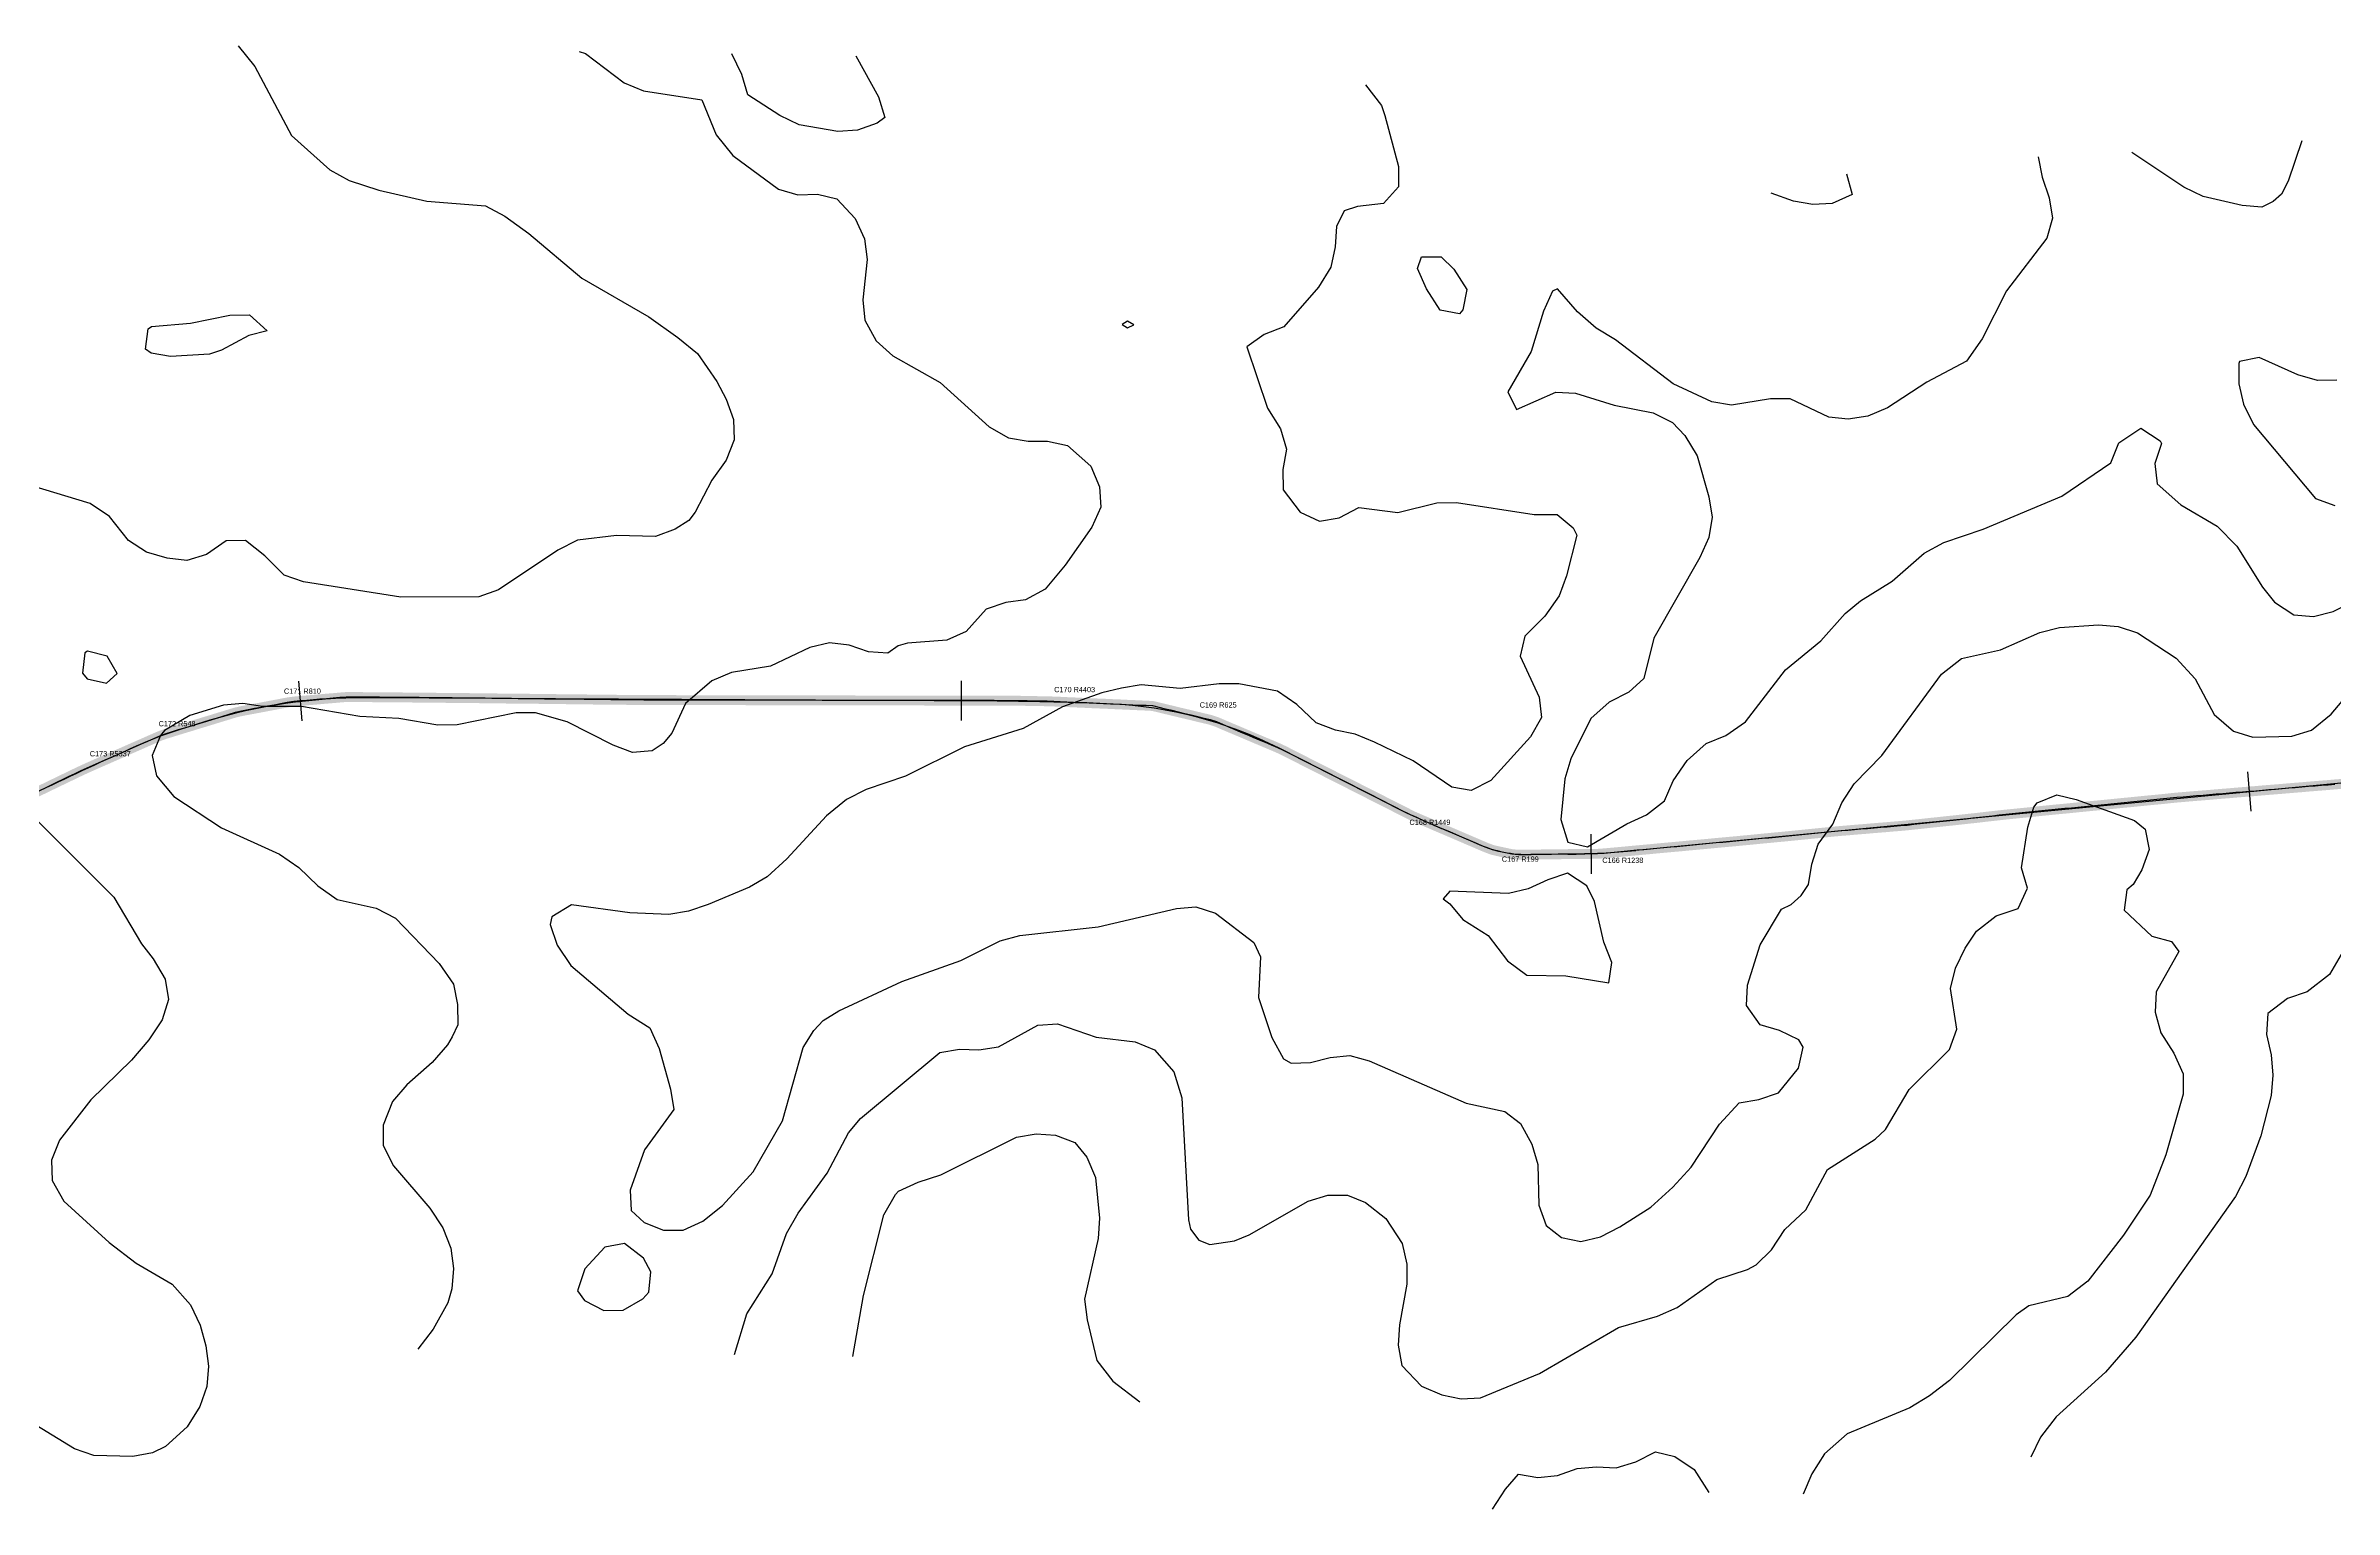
# Model space of a CAD drawing. Header units: metres. Extents: x 697254 to 930473, y 8023396 to 8227001.
# Drawn here: x 836430 to 839895, y 8076839 to 8079055 of the extents above; entities that cross this region are included whole.
import ezdxf

# ---------------------------------------------------------------- set-up
doc = ezdxf.new("R2010")
doc.units = ezdxf.units.M
for name, color, linetype in [('ALIGNMENT_FITTED', 4, 'Continuous'), ('CENTRELINE', 7, 'Continuous'), ('CHAINAGE', 7, 'Continuous'), ('CONTOUR_10M', 33, 'Continuous'), ('CONTOUR_INDEX_50M', 34, 'Continuous'), ('CURVE_LABELS', 4, 'Continuous'), ('GRADE_0-4', 3, 'Continuous'), ('GRADE_4-6', 2, 'Continuous')]:
    doc.layers.add(name, color=color, linetype=linetype)

msp = doc.modelspace()

# ---------------------------------------------------------------- linework, layer by layer
at = {"layer": 'ALIGNMENT_FITTED'}
for p, q in [((837870.3, 8078062.4), (836914.5, 8078067.5)), ((836672.9, 8078031.9), (836636.2, 8078020.7)), ((838459.2, 8077908.9), (838297, 8077991.2)), ((840052.9, 8077952.7), (838837.3, 8077836.4)), ((836429.5, 8077931.2), (836257.5, 8077849.2)), ((838597.7, 8077846.2), (838542.9, 8077869.8)), ((838734, 8077830.8), (838678.4, 8077830.1))]:
    msp.add_line(p, q, dxfattribs=at)
for centre, radius, start, end in [((836910.2, 8077257.4), 810.1, 89.698, 107.0345), ((837847.1, 8073659.4), 4403.1, 87.4661, 89.698), ((838014.1, 8077433.3), 625.5, 63.1088, 87.4661), ((836796.8, 8077496.4), 548.3, 107.0345, 113.7656), ((838726.7, 8073113.6), 5337.2, 113.7656, 115.4934), ((839114.5, 8079201), 1448.8, -116.8912, -113.2357), ((838676.1, 8078028.7), 198.6, -113.2357, -89.317), ((838719.3, 8079069), 1238.3, -89.317, -84.5321)]:
    msp.add_arc(centre, radius, start, end, dxfattribs=at)
at = {"layer": 'CENTRELINE'}
msp.add_polyline3d([(839895.6, 8077936.4, 1154.6), (839885.6, 8077935.5, 1155.1), (839875.6, 8077934.7, 1155.4), (839865.7, 8077933.9, 1155.6), (839855.7, 8077933.1, 1155.7), (839845.7, 8077932.2, 1155.5), (839835.7, 8077931.4, 1155.2), (839825.8, 8077930.6, 1155.1), (839815.8, 8077929.7, 1155.2), (839805.8, 8077928.9, 1155.3), (839795.8, 8077928.1, 1155.6), (839785.9, 8077927.3, 1156.1), (839775.9, 8077926.4, 1156.6), (839765.9, 8077925.6, 1156.5), (839755.9, 8077924.8, 1155.7), (839745.9, 8077924, 1155), (839736, 8077923.1, 1154.8), (839726, 8077922.3, 1155.1), (839716, 8077921.5, 1155.4), (839706, 8077920.6, 1156), (839696.1, 8077919.8, 1156.8), (839686.1, 8077919, 1157.7), (839676.1, 8077918.2, 1157.8), (839666.1, 8077917.3, 1157.4), (839656.2, 8077916.5, 1157), (839646.2, 8077915.5, 1156.7), (839636.3, 8077914.4, 1156.6), (839626.3, 8077913.4, 1156.5), (839616.3, 8077912.5, 1157), (839606.4, 8077911.5, 1157.8), (839596.4, 8077910.5, 1158.6), (839586.4, 8077909.5, 1158.9), (839576.5, 8077908.6, 1158.7), (839566.5, 8077907.6, 1158.4), (839556.6, 8077906.6, 1158.4), (839546.6, 8077905.6, 1158.5), (839536.6, 8077904.6, 1158.7), (839526.7, 8077903.7, 1159.2), (839516.7, 8077902.7, 1159.9), (839506.7, 8077901.7, 1160.6), (839496.8, 8077900.7, 1161.2), (839486.8, 8077899.7, 1161.6), (839476.9, 8077898.8, 1162), (839466.9, 8077897.8, 1161.4), (839456.9, 8077896.8, 1160.4), (839447, 8077895.8, 1159.4), (839437, 8077894.7, 1159.2), (839427.1, 8077893.7, 1159.2), (839417.1, 8077892.7, 1159.2), (839407.1, 8077891.7, 1158.9), (839397.2, 8077890.7, 1158.5), (839387.2, 8077889.6, 1158.1), (839377.3, 8077888.5, 1157.9), (839367.3, 8077887.4, 1157.8), (839357.4, 8077886.2, 1157.6), (839347.4, 8077885.1, 1157.4), (839337.5, 8077884, 1157.2), (839327.5, 8077882.9, 1156.9), (839317.6, 8077881.8, 1156.7), (839307.6, 8077880.8, 1156.5), (839297.7, 8077879.7, 1156.5), (839287.7, 8077878.7, 1155.8), (839277.8, 8077877.6, 1154.8), (839267.8, 8077876.5, 1153.8), (839257.9, 8077875.5, 1153), (839247.9, 8077874.4, 1152.2), (839237.9, 8077873.5, 1151.6), (839228, 8077872.7, 1151.4), (839218, 8077871.8, 1151.3), (839208, 8077871, 1151.2), (839198, 8077870.2, 1151.3), (839188.1, 8077869.3, 1151.3), (839178.1, 8077868.5, 1151.4), (839168.1, 8077867.7, 1150.9), (839158.1, 8077866.8, 1150.4), (839148.2, 8077866, 1150), (839138.2, 8077865.1, 1150.1), (839128.2, 8077864.1, 1150.2), (839118.3, 8077863.1, 1150.3), (839108.3, 8077862.1, 1149.9), (839098.4, 8077861.1, 1149.6), (839088.4, 8077860.1, 1149.2), (839078.4, 8077859.1, 1149.2), (839068.5, 8077858.1, 1149.1), (839058.5, 8077857.1, 1149), (839048.5, 8077856.2, 1148.6), (839038.6, 8077855.2, 1148.1), (839028.6, 8077854.3, 1147.7), (839018.7, 8077853.3, 1147.1), (839008.7, 8077852.3, 1146.6), (838998.7, 8077851.4, 1146), (838988.8, 8077850.4, 1145.4), (838978.8, 8077849.5, 1144.7), (838968.8, 8077848.6, 1144.1), (838958.9, 8077847.7, 1143.9), (838948.9, 8077846.7, 1143.6), (838938.9, 8077845.8, 1143.4), (838929, 8077844.9, 1143.2), (838919, 8077844, 1143.1), (838909, 8077843, 1143.1), (838899.1, 8077842.1, 1143.4), (838889.1, 8077841.2, 1143.7), (838879.1, 8077840.3, 1144), (838869.2, 8077839.4, 1144.1), (838859.2, 8077838.4, 1144.1), (838849.2, 8077837.5, 1144.1), (838839.3, 8077836.6, 1143.8), (838829.3, 8077835.7, 1143.5), (838819.3, 8077834.7, 1143.2), (838809.3, 8077833.8, 1142.8), (838799.4, 8077832.9, 1142.5), (838789.4, 8077832, 1142.2), (838779.4, 8077831.3, 1141.9), (838769.4, 8077831.2, 1141.4), (838759.4, 8077831.1, 1141.3), (838749.4, 8077831, 1141.5), (838739.4, 8077830.9, 1141.7), (838729.4, 8077830.8, 1142.1), (838719.4, 8077830.6, 1142.5), (838709.4, 8077830.5, 1142.9), (838699.4, 8077830.4, 1143), (838689.3, 8077830.3, 1142.8), (838679.3, 8077830.2, 1142.5), (838669.3, 8077830, 1142.1), (838659.3, 8077829.9, 1141.7), (838649.4, 8077830.8, 1141.2), (838639.6, 8077832.9, 1141.2), (838629.8, 8077835, 1141.6), (838620.1, 8077837.2, 1142), (838610.7, 8077840.7, 1142.2), (838601.5, 8077844.6, 1142.2), (838592.3, 8077848.6, 1142.3), (838583.1, 8077852.5, 1142.4), (838573.9, 8077856.5, 1142.6), (838564.7, 8077860.4, 1143.1), (838555.5, 8077864.4, 1143.6), (838546.3, 8077868.3, 1143.5), (838537.1, 8077872.2, 1143.3), (838527.9, 8077876.2, 1143), (838518.7, 8077880.1, 1143), (838509.5, 8077884.1, 1142.9), (838500.3, 8077888.1, 1142.6), (838491.4, 8077892.6, 1142.7), (838482.5, 8077897.1, 1142.8), (838473.6, 8077901.6, 1142.9), (838464.6, 8077906.2, 1143.2), (838455.7, 8077910.7, 1143.4), (838446.8, 8077915.2, 1143.5), (838437.8, 8077919.7, 1143.4), (838428.9, 8077924.3, 1143.8), (838420, 8077928.8, 1144.2), (838411.1, 8077933.3, 1144.5), (838402.1, 8077937.9, 1144.6), (838393.2, 8077942.4, 1144.4), (838384.3, 8077946.9, 1143.9), (838375.4, 8077951.4, 1143.5), (838366.4, 8077956, 1143.8), (838357.5, 8077960.5, 1144), (838348.6, 8077965, 1144.1), (838339.6, 8077969.5, 1144), (838330.7, 8077974.1, 1143.9), (838321.8, 8077978.6, 1143.8), (838312.9, 8077983.1, 1144), (838303.9, 8077987.7, 1144.1), (838294.9, 8077991.9, 1144), (838285.7, 8077995.8, 1144.1), (838276.4, 8077999.7, 1144.2), (838267.2, 8078003.6, 1144.4), (838258, 8078007.5, 1144.3), (838248.8, 8078011.4, 1144.1), (838239.6, 8078015.3, 1144.1), (838230.4, 8078019.2, 1144.3), (838221.1, 8078023.1, 1144.6), (838211.9, 8078027, 1144.8), (838202.7, 8078031, 1145.1), (838193.3, 8078034.2, 1145.5), (838183.5, 8078036.5, 1145.8), (838173.8, 8078038.8, 1146.1), (838164.1, 8078041.2, 1146.7), (838154.3, 8078043.5, 1147.3), (838144.6, 8078045.8, 1147.9), (838134.9, 8078048.2, 1148.2), (838125.1, 8078050.5, 1148.3), (838115.4, 8078052.9, 1148.2), (838105.7, 8078055.2, 1148), (838095.7, 8078055.8, 1147.7), (838085.7, 8078056.2, 1147.6), (838075.7, 8078056.7, 1147.7), (838065.7, 8078057.1, 1147.9), (838055.7, 8078057.6, 1148.2), (838045.7, 8078058, 1148.5), (838035.7, 8078058.5, 1148.9), (838025.7, 8078058.9, 1149.1), (838015.7, 8078059.3, 1149.1), (838005.7, 8078059.8, 1149.1), (837995.7, 8078060.2, 1149.2), (837985.7, 8078060.7, 1149.5), (837975.7, 8078061.1, 1149.9), (837965.7, 8078061.6, 1150.2), (837955.7, 8078062, 1150.3), (837945.7, 8078062.4, 1150.5), (837935.7, 8078062.5, 1150.8), (837925.7, 8078062.7, 1151.2), (837915.6, 8078062.9, 1151.7), (837905.6, 8078063.1, 1152.2), (837895.6, 8078063.2, 1152.7), (837885.6, 8078063.2, 1153.2), (837875.6, 8078063.2, 1153.5), (837865.6, 8078063.3, 1153.6), (837855.6, 8078063.3, 1153.6), (837845.6, 8078063.3, 1153.9), (837835.6, 8078063.3, 1154.3), (837825.6, 8078063.3, 1154.7), (837815.5, 8078063.3, 1154.9), (837805.5, 8078063.4, 1154.8), (837795.5, 8078063.4, 1154.8), (837785.5, 8078063.4, 1154.9), (837775.5, 8078063.4, 1155.1), (837765.5, 8078063.4, 1155.3), (837755.5, 8078063.5, 1155.6), (837745.5, 8078063.5, 1155.8), (837735.5, 8078063.5, 1156), (837725.5, 8078063.5, 1156.1), (837715.4, 8078063.5, 1156.2), (837705.4, 8078063.6, 1156.3), (837695.4, 8078063.6, 1156.3), (837685.4, 8078063.6, 1156.3), (837675.4, 8078063.6, 1156.3), (837665.4, 8078063.6, 1156.4), (837655.4, 8078063.6, 1156.5), (837645.4, 8078063.7, 1156.6), (837635.4, 8078063.7, 1156.4), (837625.4, 8078063.7, 1156.2), (837615.3, 8078063.7, 1156), (837605.3, 8078063.7, 1156.1), (837595.3, 8078063.8, 1156.2), (837585.3, 8078063.8, 1156.3), (837575.3, 8078063.8, 1156.4), (837565.3, 8078063.8, 1156.5), (837555.3, 8078063.8, 1156.6), (837545.3, 8078063.8, 1156.7), (837535.3, 8078063.9, 1156.8), (837525.3, 8078063.9, 1156.9), (837515.2, 8078063.9, 1156.9), (837505.2, 8078063.9, 1156.9), (837495.2, 8078063.9, 1156.9), (837485.2, 8078064, 1157.1), (837475.2, 8078064, 1157.4), (837465.2, 8078064, 1157.7), (837455.2, 8078064, 1157.9), (837445.2, 8078064, 1158.1), (837435.2, 8078064, 1158.4), (837425.2, 8078064.1, 1158.7), (837415.1, 8078064.1, 1159), (837405.1, 8078064.1, 1159.3), (837395.1, 8078064.1, 1159.6), (837385.1, 8078064.1, 1160), (837375.1, 8078064.2, 1160.3), (837365.1, 8078064.2, 1160.7), (837355.1, 8078064.2, 1161.1), (837345.1, 8078064.2, 1161.3), (837335.1, 8078064.2, 1161.4), (837325.1, 8078064.3, 1161.4), (837315, 8078064.4, 1161.5), (837305, 8078064.5, 1161.8), (837295, 8078064.6, 1162.1), (837285, 8078064.7, 1162.1), (837275, 8078064.8, 1161.7), (837265, 8078064.9, 1161.3), (837255, 8078065, 1161), (837245, 8078065.2, 1161), (837235, 8078065.3, 1160.9), (837225, 8078065.4, 1160.9), (837214.9, 8078065.5, 1160.9), (837204.9, 8078065.6, 1160.9), (837194.9, 8078065.7, 1160.9), (837184.9, 8078065.8, 1160.8), (837174.9, 8078066, 1160.7), (837164.9, 8078066.1, 1160.8), (837154.9, 8078066.2, 1160.9), (837144.9, 8078066.3, 1161), (837134.9, 8078066.4, 1161.1), (837124.9, 8078066.5, 1161.2), (837114.9, 8078066.6, 1161.3), (837104.8, 8078066.8, 1161.3), (837094.8, 8078066.9, 1161.3), (837084.8, 8078067, 1161.3), (837074.8, 8078067.1, 1161.5), (837064.8, 8078067.2, 1161.8), (837054.8, 8078067.3, 1162.1), (837044.8, 8078067.4, 1162.2), (837034.8, 8078067.5, 1162.3), (837024.8, 8078067.6, 1162.3), (837014.8, 8078067.7, 1162.3), (837004.8, 8078067.8, 1162.3), (836994.7, 8078067.9, 1162.3), (836984.7, 8078068, 1162.1), (836974.7, 8078068.1, 1161.8), (836964.7, 8078068.2, 1161.6), (836954.7, 8078068.2, 1161.5), (836944.7, 8078068.3, 1161.4), (836934.7, 8078068.4, 1161.2), (836924.7, 8078068.5, 1161.3), (836914.7, 8078068.6, 1161.4), (836904.7, 8078068.7, 1161.4), (836894.6, 8078068.8, 1161.6), (836884.6, 8078068.8, 1161.8), (836874.7, 8078068, 1161.8), (836864.7, 8078067.1, 1161.4), (836854.7, 8078066.3, 1161.1), (836844.7, 8078065.4, 1160.8), (836834.8, 8078064.5, 1160.6), (836824.8, 8078063.7, 1160.4), (836814.8, 8078062.8, 1160.3), (836804.9, 8078061.9, 1160.4), (836795, 8078060.5, 1160.5), (836785.1, 8078058.6, 1160.5), (836775.3, 8078056.7, 1160.5), (836765.5, 8078054.9, 1160.5), (836755.6, 8078053, 1160.3), (836745.8, 8078051.2, 1159.7), (836735.9, 8078049.3, 1159.2), (836726.1, 8078047.5, 1158.8), (836716.4, 8078045.3, 1158.5), (836706.8, 8078042.3, 1158.2), (836697.2, 8078039.4, 1157.9), (836687.7, 8078036.5, 1158.6), (836678.1, 8078033.5, 1159.1), (836668.5, 8078030.6, 1159.6), (836658.9, 8078027.7, 1159.2), (836649.4, 8078024.7, 1158.9), (836639.8, 8078021.8, 1158.7), (836630.2, 8078018.9, 1158.8), (836620.7, 8078015.9, 1158.9), (836611.1, 8078013, 1158.8), (836601.7, 8078009.6, 1158.9), (836592.5, 8078005.6, 1159.3), (836583.4, 8078001.6, 1159.8), (836574.2, 8077997.5, 1160.4), (836565, 8077993.5, 1161.1), (836555.9, 8077989.5, 1161.6), (836546.7, 8077985.4, 1161.9), (836537.5, 8077981.4, 1162.2), (836528.4, 8077977.3, 1162.6), (836519.2, 8077973.3, 1163), (836510.1, 8077969.3, 1163.3), (836500.9, 8077965.2, 1163.8), (836491.8, 8077961.2, 1164.5), (836482.7, 8077957, 1165.3), (836473.6, 8077952.7, 1165.9), (836464.6, 8077948.3, 1166.6), (836455.6, 8077944, 1167.3), (836446.6, 8077939.6, 1168.1), (836437.6, 8077935.3, 1168.7), (836428.6, 8077930.9, 1169.1)], dxfattribs=at)
at = {"layer": 'CHAINAGE'}
for p, q in [((836812.2, 8078092.7), (836817.4, 8078032.9)), ((837815.6, 8078093.3), (837815.5, 8078033.3)), ((839763.4, 8077955.5), (839768.4, 8077895.7)), ((838769.1, 8077861.2), (838769.8, 8077801.2))]:
    msp.add_line(p, q, dxfattribs=at)
at = {"layer": 'CONTOUR_10M'}
for points, elevation in [([(836720.7, 8079055.2), (836746, 8079024), (836801.4, 8078919.2), (836859.6, 8078867.4), (836888.9, 8078851.1), (836933.9, 8078836.3), (837006.6, 8078819.8), (837095.2, 8078812.9), (837124.5, 8078797.2), (837160.9, 8078771), (837241.2, 8078703.4), (837342.9, 8078644.9), (837386.7, 8078613.4), (837416.6, 8078588.9), (837445.5, 8078546.7), (837459.9, 8078519.8), (837470.7, 8078488.9), (837472, 8078458.1), (837459.7, 8078427.5), (837437.9, 8078397.1), (837412.6, 8078348.7), (837403.1, 8078336.1), (837382.7, 8078323.1), (837352.9, 8078312), (837293.8, 8078313.5), (837234.6, 8078306.6), (837204.8, 8078291.2), (837115.1, 8078231.4), (837085.4, 8078220.8), (836967.2, 8078220), (836819.8, 8078243.4), (836790.4, 8078253.5), (836761.3, 8078282.8), (836732.1, 8078305.7), (836702.6, 8078305.2), (836672.7, 8078284.6), (836642.9, 8078275.6), (836613.4, 8078279), (836581.9, 8078288.1), (836554.8, 8078305.7), (836525.8, 8078342.2), (836496.6, 8078361.7), (836408.4, 8078388.5)], 1170), ([(837237.3, 8079046.7), (837246.8, 8079043.6), (837305.2, 8078998.9), (837334.5, 8078987), (837423, 8078973.2), (837444.4, 8078920.2), (837469.9, 8078889), (837539, 8078838.2), (837568.4, 8078829.3), (837597.9, 8078830.4), (837627.4, 8078823.2), (837655.2, 8078793.6), (837669.2, 8078762.6), (837673.1, 8078731.7), (837666.8, 8078670.3), (837670, 8078639.4), (837686.8, 8078608.4), (837712.1, 8078585.7), (837783.6, 8078545.2), (837858.1, 8078477.8), (837887.4, 8078461.5), (837916.9, 8078456.4), (837946.4, 8078456.3), (837976.6, 8078449.7), (838011.9, 8078418.3), (838025, 8078387.3), (838027.2, 8078356.5), (838013.6, 8078326), (837972.9, 8078268.5), (837942.7, 8078232.1), (837912.9, 8078215.9), (837883.3, 8078212.2), (837853.6, 8078202), (837823.4, 8078168), (837793.7, 8078154.8), (837734.5, 8078150.6), (837720.4, 8078146.2), (837704.7, 8078135.4), (837675.1, 8078137.3), (837645.8, 8078147.4), (837616.3, 8078151), (837586.6, 8078143.6), (837527, 8078115.5), (837467.7, 8078106), (837438, 8078093.2), (837398.2, 8078059.2), (837377.5, 8078014.2), (837364.2, 8077998.2), (837347.5, 8077987.5), (837317.9, 8077984.7), (837288.6, 8077995.9), (837219.2, 8078031.3), (837171.2, 8078044.8), (837141.6, 8078045), (837052.6, 8078026.5), (837023.1, 8078026.2), (836964.1, 8078036.2), (836905.1, 8078039.4), (836816.6, 8078054.3), (836757.5, 8078054.4), (836728, 8078058.9), (836698.4, 8078056.5), (836647.5, 8078040.8), (836609.1, 8078017.9), (836603.3, 8078010.7), (836590.5, 8077980.2), (836597, 8077949.3), (836623.6, 8077918.1), (836695.4, 8077870.9), (836783.4, 8077831), (836812.6, 8077810.4), (836841.7, 8077782.6), (836870.9, 8077762.3), (836929.8, 8077749.1), (836959.1, 8077733.9), (837025.4, 8077665.2), (837046.7, 8077634.1), (837053.2, 8077603.2), (837053.3, 8077572.4), (837044.8, 8077554.1), (837037.9, 8077541.9), (837014.6, 8077515), (836976.1, 8077481.4), (836954.5, 8077455.9), (836940.4, 8077420.4), (836940.5, 8077389.6), (836955.9, 8077358.6), (837011, 8077294.5), (837030.9, 8077265), (837043, 8077234), (837047.1, 8077203.2), (837044.5, 8077172.5), (837038.2, 8077151.3), (837016, 8077111.4), (836992.7, 8077081)], 1160), ([(837656.3, 8079039.8), (837690.5, 8078977.7), (837699.9, 8078946.7), (837688.4, 8078937.9), (837658.7, 8078927.2), (837629.1, 8078925.3), (837570.1, 8078935.5), (837540.8, 8078949.8), (837492.7, 8078980.9), (837483.6, 8079011.9), (837468.5, 8079042.9)], 1160), ([(839446.6, 8078887), (839452.4, 8078856.1), (839463.2, 8078825.1), (839468, 8078794.3), (839459.3, 8078763.6), (839398.5, 8078684.1), (839361.7, 8078611.4), (839337.7, 8078577.5), (839278, 8078545.5), (839218.2, 8078506.9), (839188.5, 8078494.1), (839158.8, 8078489.4), (839129.3, 8078492.6), (839070.7, 8078520.6), (839041.1, 8078520.4), (838981.9, 8078511), (838952.4, 8078515.8), (838893.7, 8078543.1), (838806.2, 8078609.9), (838776.9, 8078627.6), (838748.9, 8078652.3), (838718.8, 8078686.9), (838710.9, 8078683.7), (838697.5, 8078653.2), (838678.8, 8078591.9), (838643.4, 8078531), (838656.6, 8078504.5), (838716.2, 8078530.3), (838745.7, 8078529.2), (838804.5, 8078511), (838863.4, 8078499.4), (838892.7, 8078484.8), (838911.4, 8078465), (838930.2, 8078433.9), (838947.5, 8078372), (838952.9, 8078341.2), (838947.9, 8078310.5), (838934, 8078279.9), (838864.6, 8078158), (838849.3, 8078096.7), (838826.8, 8078076.1), (838797, 8078061), (838769.3, 8078036.4), (838738.8, 8077975.4), (838729.9, 8077944.7), (838723.4, 8077883.3), (838734.4, 8077849), (838763.8, 8077841.8), (838823.5, 8077876.8), (838853.3, 8077890.2), (838880.7, 8077911.5), (838893.5, 8077942), (838915, 8077972.5), (838943.8, 8077998.4), (838973.5, 8078010.6), (839003.4, 8078031.3), (839063.9, 8078109.8), (839117.4, 8078153.8), (839154, 8078195.4), (839177.3, 8078214.3), (839225.5, 8078244.3), (839273.7, 8078286.5), (839303.5, 8078302.7), (839363, 8078323), (839482, 8078373), (839556.2, 8078423.5), (839568.7, 8078454), (839602, 8078476.1), (839631.2, 8078457), (839633, 8078453), (839622.9, 8078422.3), (839626.5, 8078391.5), (839662.4, 8078360.1), (839717.7, 8078327.7), (839747.2, 8078297.2), (839786.2, 8078235), (839804.5, 8078212.5), (839833.7, 8078193.3), (839863.3, 8078190.8), (839892.9, 8078198.2), (839982.4, 8078243.4)], 1140), ([(839845.9, 8078911.1), (839825.1, 8078849.9), (839814.8, 8078830.4), (839802.4, 8078819.5), (839784.9, 8078810.9), (839755.4, 8078813.2), (839696.5, 8078826.7), (839667.2, 8078841), (839588, 8078893.5)], 1140), ([(836584.5, 8078626.6), (836589.7, 8078630.2), (836648.9, 8078635.1), (836708.2, 8078647.4), (836737.8, 8078647.7), (836764.6, 8078623.6), (836737.2, 8078616.6), (836695.4, 8078594), (836677.7, 8078588), (836618.5, 8078584.5), (836589, 8078589.6), (836580.3, 8078595.9), (836584.5, 8078626.6)], 1180), ([(839898.8, 8078548.7), (839869.2, 8078548.1), (839839.8, 8078556.7), (839781.1, 8078583.2), (839751.5, 8078576.8), (839750.1, 8078574.1), (839750.2, 8078543.3), (839757.3, 8078512.4), (839772.3, 8078481.4), (839866.2, 8078369.4), (839895.6, 8078359)], 1130), ([(836492.9, 8078138), (836488.7, 8078135.7), (836484.9, 8078105), (836492.2, 8078096.4), (836521.7, 8078089.7), (836537.4, 8078104.2), (836522.3, 8078130.7), (836492.9, 8078138)], 1160), ([(837472.4, 8077073), (837491.1, 8077134.3), (837529.6, 8077195.2), (837551, 8077256.4), (837568.7, 8077286.9), (837612.7, 8077347.7), (837644.9, 8077408.7), (837663.4, 8077430.6), (837783.3, 8077530.3), (837813, 8077535.4), (837842.5, 8077534.4), (837872.1, 8077539), (837931.8, 8077571.9), (837961.4, 8077573.6), (838020.1, 8077553.4), (838079.1, 8077546.4), (838108.5, 8077534.4), (838137.5, 8077501.3), (838149.6, 8077461.9), (838159.6, 8077277.1), (838163.1, 8077262.8), (838175.3, 8077246.1), (838192.3, 8077239.4), (838229.7, 8077245.2), (838251.6, 8077254.2), (838341.1, 8077305.4), (838370.8, 8077314.1), (838400.4, 8077314.1), (838427.9, 8077303.4), (838458.9, 8077278.9), (838483.4, 8077240.9), (838490.7, 8077210), (838490.2, 8077179.3), (838479.1, 8077117.9), (838477.5, 8077087.2), (838482.9, 8077056.3), (838512.6, 8077025), (838543.2, 8077012.1), (838572.6, 8077005.9), (838602.2, 8077007.5), (838691.5, 8077044.4), (838810.9, 8077114), (838870.2, 8077130.8), (838900, 8077144.1), (838959.8, 8077186.3), (839006.4, 8077201.5), (839019.3, 8077209), (839042.7, 8077231.7), (839062.8, 8077262.1), (839094.6, 8077292.3), (839127.2, 8077353.4), (839199.8, 8077399.1), (839215.1, 8077413.5), (839251, 8077474.4), (839312, 8077535), (839323.3, 8077565.5), (839313.9, 8077627.3), (839321.3, 8077657.9), (839336.1, 8077688.4), (839352.8, 8077714), (839382.8, 8077737.4), (839415.9, 8077748.7), (839430.2, 8077779.2), (839421.2, 8077810.1), (839430.8, 8077871.5), (839440.1, 8077902.2), (839444.8, 8077908.5), (839474.5, 8077920.5), (839504, 8077913.8), (839592.1, 8077881.7), (839608.5, 8077868.6), (839614.6, 8077837.7), (839603.5, 8077807.1), (839590.5, 8077784.6), (839580.9, 8077776.7), (839576.5, 8077746), (839618.7, 8077706.7), (839648.2, 8077698.6), (839659.2, 8077683.1), (839625.1, 8077622.1), (839623.7, 8077591.3), (839631.9, 8077560.4), (839651.8, 8077529.3), (839665.9, 8077498.3), (839666.1, 8077467.5), (839639.9, 8077375.6), (839615.8, 8077314.4), (839575.7, 8077253.6), (839521.4, 8077183.8), (839491.4, 8077160.8), (839432.1, 8077146.7), (839413.2, 8077133.1), (839312, 8077033.5), (839282, 8077010.4), (839252.2, 8076992.1), (839157.2, 8076952.7), (839123, 8076922.5), (839103.7, 8076892.1), (839090.8, 8076861.5)], 1160), ([(836400.3, 8077897.8), (836532.4, 8077765.7), (836574.3, 8077695), (836592.3, 8077672.4), (836610.2, 8077641.3), (836615.6, 8077610.4), (836606, 8077579.8), (836585.5, 8077549.4), (836559.4, 8077519), (836497.7, 8077458.5), (836450.3, 8077397.7), (836438, 8077367.1), (836439.1, 8077336.3), (836457.1, 8077305.3), (836525.5, 8077242.6), (836566.5, 8077211.1), (836620.7, 8077179.5), (836648.7, 8077148.2), (836663.3, 8077117.2), (836671.9, 8077086.3), (836676, 8077055.4), (836673.5, 8077024.7), (836662.6, 8076994.1), (836643.5, 8076963.6), (836610.8, 8076933.4), (836591.1, 8076923.9), (836561.4, 8076918.3), (836502.3, 8076919.8), (836473, 8076930.3), (836414.4, 8076965.7)], 1170), ([(838703.9, 8077791.8), (838674.1, 8077778.5), (838644.4, 8077771.2), (838555.8, 8077774.9), (838545.5, 8077763.1), (838555.5, 8077755.5), (838575, 8077731.9), (838613.8, 8077707.4), (838643.1, 8077669.2), (838671.9, 8077647.5), (838731, 8077646.4), (838796.2, 8077635.9), (838801.1, 8077666.6), (838788.7, 8077697.5), (838774.4, 8077759.3), (838762.9, 8077782.9), (838733.6, 8077801.9), (838703.9, 8077791.8)], 1140), ([(837651.5, 8077070.1), (837667.8, 8077162.1), (837698.3, 8077284.7), (837716, 8077315.2), (837720.7, 8077320.2), (837750.5, 8077334), (837785, 8077344.9), (837899.4, 8077402.3), (837929, 8077407), (837958.6, 8077405.3), (837987.9, 8077394), (838005.9, 8077372), (838019.2, 8077341), (838025.2, 8077279.3), (838022.9, 8077248.6), (838002.5, 8077156.6), (838006.6, 8077125.7), (838021, 8077064), (838045.4, 8077032.8), (838086.3, 8077001.3)], 1170), ([(838620.2, 8076838.6), (838639.8, 8076869), (838659.4, 8076891.8), (838688.8, 8076886.4), (838718.5, 8076889.5), (838748.2, 8076900.3), (838777.8, 8076902.7), (838807.3, 8076901.1), (838837, 8076910.3), (838866.8, 8076925.6), (838896.3, 8076918.4), (838925.5, 8076898.6), (838947.8, 8076863.9)], 1170)]:
    msp.add_lwpolyline(points, dxfattribs=dict(at, elevation=elevation))
at = {"layer": 'CONTOUR_INDEX_50M', "elevation": 1150}
for points in [[(838427.7, 8078996.2), (838452.1, 8078965), (838457.1, 8078949.7), (838477.6, 8078872.3), (838477.8, 8078841.5), (838454.9, 8078816.5), (838415.8, 8078811.7), (838395.6, 8078805.2), (838384.1, 8078781.5), (838382.1, 8078750.8), (838375.2, 8078720.1), (838356.7, 8078689.6), (838304, 8078629.7), (838274.3, 8078617.9), (838248.4, 8078599.1), (838279.7, 8078506.2), (838299, 8078475.1), (838308.2, 8078444.2), (838302.5, 8078413.5), (838303.3, 8078382.7), (838328.9, 8078348.9), (838358.2, 8078335), (838387.9, 8078340.4), (838417.7, 8078355.9), (838476.7, 8078348.4), (838536, 8078362.9), (838565.6, 8078363.6), (838683.5, 8078345.3), (838717.9, 8078345.1), (838742.3, 8078325.1), (838748, 8078313.8), (838732.3, 8078252.5), (838721.3, 8078221.9), (838699.2, 8078191.5), (838669, 8078161.2), (838662.1, 8078130.5), (838690.8, 8078068.5), (838694.2, 8078037.7), (838677.9, 8078008.5), (838617.7, 8077942.6), (838587.9, 8077927.4), (838558.4, 8077932.3), (838500, 8077972), (838441.3, 8078000.3), (838412, 8078012.6), (838382.5, 8078018.4), (838353.2, 8078029.6), (838324.1, 8078057.5), (838294.8, 8078077.6), (838235.9, 8078088.7), (838206.4, 8078088.9), (838147.1, 8078081.7), (838088.1, 8078087.3), (838058.5, 8078082.4), (838028.8, 8078075.3), (837969.3, 8078053.8), (837909.7, 8078021.1), (837820.5, 8077993.4), (837731.1, 8077948.8), (837671.7, 8077928.9), (837641.9, 8077913.7), (837611.9, 8077888.8), (837551.7, 8077823.7), (837521.7, 8077796.6), (837495.3, 8077780.6), (837432.4, 8077754.3), (837402.6, 8077744.6), (837373, 8077739.4), (837313.9, 8077741.9), (837225.5, 8077754.1), (837195.6, 8077735.8), (837193.5, 8077724), (837204, 8077693), (837224.6, 8077661.9), (837311.4, 8077588.6), (837344.3, 8077567.6), (837358.2, 8077536.6), (837375.6, 8077474.8), (837380.4, 8077443.9), (837335.9, 8077383.1), (837314.5, 8077321.9), (837315.9, 8077291.1), (837335.7, 8077273.1), (837365.1, 8077261.5), (837394.6, 8077261.1), (837424.4, 8077275), (837454.4, 8077298.5), (837500.6, 8077349.6), (837545.2, 8077426.7), (837576.5, 8077537.7), (837592.7, 8077563.5), (837606.8, 8077578.6), (837630.5, 8077593.7), (837726, 8077638.1), (837815.2, 8077669.7), (837874.8, 8077699.4), (837904.5, 8077707.7), (838022.9, 8077720.8), (838141.6, 8077748.3), (838171.2, 8077750.8), (838200.6, 8077741.2), (838259, 8077697.1), (838269, 8077675.4), (838266, 8077613.9), (838286.1, 8077553), (838303.8, 8077520.9), (838315.1, 8077514.3), (838344.6, 8077515), (838374.3, 8077522.8), (838403.9, 8077526), (838433.3, 8077517.9), (838580.1, 8077453.7), (838639, 8077441.2), (838662.8, 8077422.6), (838679.9, 8077391.6), (838689, 8077360.6), (838690.2, 8077299.1), (838701.5, 8077268.1), (838724.4, 8077250.1), (838753.9, 8077244), (838783.6, 8077251.4), (838812.9, 8077266.3), (838859.7, 8077296.3), (838893.2, 8077326.5), (838920.9, 8077356.8), (838963.8, 8077421.9), (838993.8, 8077453.9), (839023.5, 8077459.1), (839053.2, 8077469.3), (839083.4, 8077506.5), (839090.4, 8077538.6), (839084.1, 8077549.5), (839054.8, 8077563.8), (839025.4, 8077572.5), (839004.8, 8077601.6), (839006.4, 8077632.4), (839025.5, 8077693.6), (839057.8, 8077747.5), (839072.3, 8077754.4), (839087.7, 8077768), (839098.9, 8077784.7), (839103.6, 8077815.4), (839113.1, 8077846), (839135.6, 8077876.4), (839149.2, 8077908.3), (839167.6, 8077937.5), (839209.5, 8077980.4), (839300.2, 8078103.2), (839330.2, 8078127.1), (839389.5, 8078140.3), (839449, 8078166.6), (839478.7, 8078174), (839537.9, 8078178), (839567.4, 8078175.8), (839596.8, 8078166.1), (839655.3, 8078127.9), (839684.3, 8078096.2), (839713, 8078042.3), (839742.1, 8078017), (839771.5, 8078007.9), (839830.7, 8078009.4), (839860.4, 8078018.7), (839890.3, 8078042.9), (839920.6, 8078078.8)], [(839156, 8078861), (839164.9, 8078830.1), (839134.7, 8078816.2), (839105.1, 8078814.9), (839075.7, 8078819.9), (839042.2, 8078832.1)], [(838506.6, 8078717.9), (838512.7, 8078735.5), (838542.2, 8078735.6), (838561.6, 8078717), (838581.1, 8078685.9), (838575, 8078655.2), (838570.3, 8078649.4), (838540.9, 8078654.5), (838520.1, 8078686.9), (838506.6, 8078717.9)], [(838067.7, 8078638.1), (838059.2, 8078633), (838067.5, 8078627.8), (838077.3, 8078632.7), (838067.7, 8078638.1)], [(839905.4, 8077679), (839887.6, 8077648.5), (839853.8, 8077622.3), (839824.1, 8077612.4), (839794.1, 8077589.3), (839792, 8077557.7), (839799.1, 8077526.8), (839801.8, 8077496), (839799.4, 8077465.3), (839783.6, 8077404), (839760.8, 8077342.8), (839745.4, 8077312.3), (839594.4, 8077099.4), (839548.6, 8077046.4), (839473.6, 8076978.3), (839450, 8076947.9), (839435.1, 8076917.3)], [(837276, 8077235.6), (837245.9, 8077202.5), (837234.6, 8077169.3), (837245.1, 8077154.8), (837274.4, 8077139.6), (837304, 8077139.9), (837333.8, 8077157.2), (837342.7, 8077167.5), (837345.5, 8077198.3), (837334.8, 8077219.1), (837305.6, 8077241.1), (837276, 8077235.6)]]:
    msp.add_lwpolyline(points, dxfattribs=at)
at = {"layer": 'GRADE_0-4', "const_width": 15}
msp.add_lwpolyline([(839905.6, 8077937.2), (839895.6, 8077936.4), (839885.6, 8077935.5), (839875.6, 8077934.7), (839865.7, 8077933.9), (839855.7, 8077933.1), (839845.7, 8077932.2), (839835.7, 8077931.4), (839825.8, 8077930.6), (839815.8, 8077929.7), (839805.8, 8077928.9), (839795.8, 8077928.1), (839785.9, 8077927.3), (839775.9, 8077926.4), (839765.9, 8077925.6), (839755.9, 8077924.8), (839745.9, 8077924), (839736, 8077923.1), (839726, 8077922.3), (839716, 8077921.5), (839706, 8077920.6), (839696.1, 8077919.8), (839686.1, 8077919), (839676.1, 8077918.2), (839666.1, 8077917.3), (839656.2, 8077916.5), (839646.2, 8077915.5), (839636.3, 8077914.4), (839626.3, 8077913.4), (839616.3, 8077912.5), (839606.4, 8077911.5), (839596.4, 8077910.5), (839586.4, 8077909.5), (839576.5, 8077908.6), (839566.5, 8077907.6), (839556.6, 8077906.6), (839546.6, 8077905.6), (839536.6, 8077904.6), (839526.7, 8077903.7), (839516.7, 8077902.7), (839506.7, 8077901.7), (839496.8, 8077900.7), (839486.8, 8077899.7), (839476.9, 8077898.8), (839466.9, 8077897.8), (839456.9, 8077896.8), (839447, 8077895.8), (839437, 8077894.7), (839427.1, 8077893.7), (839417.1, 8077892.7), (839407.1, 8077891.7), (839397.2, 8077890.7), (839387.2, 8077889.6), (839377.3, 8077888.5), (839367.3, 8077887.4), (839357.4, 8077886.2), (839347.4, 8077885.1), (839337.5, 8077884), (839327.5, 8077882.9), (839317.6, 8077881.8), (839307.6, 8077880.8), (839297.7, 8077879.7), (839287.7, 8077878.7), (839277.8, 8077877.6), (839267.8, 8077876.5), (839257.9, 8077875.5), (839247.9, 8077874.4), (839237.9, 8077873.5), (839228, 8077872.7), (839218, 8077871.8), (839208, 8077871), (839198, 8077870.2), (839188.1, 8077869.3), (839178.1, 8077868.5), (839168.1, 8077867.7), (839158.1, 8077866.8), (839148.2, 8077866), (839138.2, 8077865.1), (839128.2, 8077864.1), (839118.3, 8077863.1), (839108.3, 8077862.1), (839098.4, 8077861.1), (839088.4, 8077860.1), (839078.4, 8077859.1), (839068.5, 8077858.1), (839058.5, 8077857.1), (839048.5, 8077856.2), (839038.6, 8077855.2), (839028.6, 8077854.3), (839018.7, 8077853.3), (839008.7, 8077852.3), (838998.7, 8077851.4), (838988.8, 8077850.4), (838978.8, 8077849.5), (838968.8, 8077848.6), (838958.9, 8077847.7), (838948.9, 8077846.7), (838938.9, 8077845.8), (838929, 8077844.9), (838919, 8077844), (838909, 8077843), (838899.1, 8077842.1), (838889.1, 8077841.2), (838879.1, 8077840.3), (838869.2, 8077839.4), (838859.2, 8077838.4), (838849.2, 8077837.5), (838839.3, 8077836.6), (838829.3, 8077835.7), (838819.3, 8077834.7), (838809.3, 8077833.8), (838799.4, 8077832.9), (838789.4, 8077832), (838779.4, 8077831.3), (838769.4, 8077831.2), (838759.4, 8077831.1), (838749.4, 8077831), (838739.4, 8077830.9), (838729.4, 8077830.8), (838719.4, 8077830.6), (838709.4, 8077830.5), (838699.4, 8077830.4), (838689.3, 8077830.3), (838679.3, 8077830.2), (838669.3, 8077830), (838659.3, 8077829.9), (838649.4, 8077830.8), (838639.6, 8077832.9), (838629.8, 8077835), (838620.1, 8077837.2), (838610.7, 8077840.7), (838601.5, 8077844.6), (838592.3, 8077848.6), (838583.1, 8077852.5), (838573.9, 8077856.5), (838564.7, 8077860.4), (838555.5, 8077864.4), (838546.3, 8077868.3), (838537.1, 8077872.2), (838527.9, 8077876.2), (838518.7, 8077880.1), (838509.5, 8077884.1), (838500.3, 8077888.1), (838491.4, 8077892.6), (838482.5, 8077897.1), (838473.6, 8077901.6), (838464.6, 8077906.2), (838455.7, 8077910.7), (838446.8, 8077915.2), (838437.8, 8077919.7), (838428.9, 8077924.3), (838420, 8077928.8), (838411.1, 8077933.3), (838402.1, 8077937.9), (838393.2, 8077942.4), (838384.3, 8077946.9), (838375.4, 8077951.4), (838366.4, 8077956), (838357.5, 8077960.5), (838348.6, 8077965), (838339.6, 8077969.5), (838330.7, 8077974.1), (838321.8, 8077978.6), (838312.9, 8077983.1), (838303.9, 8077987.7), (838294.9, 8077991.9), (838285.7, 8077995.8), (838276.4, 8077999.7), (838267.2, 8078003.6), (838258, 8078007.5), (838248.8, 8078011.4), (838239.6, 8078015.3), (838230.4, 8078019.2), (838221.1, 8078023.1), (838211.9, 8078027), (838202.7, 8078031), (838193.3, 8078034.2), (838183.5, 8078036.5), (838173.8, 8078038.8), (838164.1, 8078041.2), (838154.3, 8078043.5), (838144.6, 8078045.8), (838134.9, 8078048.2), (838125.1, 8078050.5), (838115.4, 8078052.9), (838105.7, 8078055.2), (838095.7, 8078055.8), (838085.7, 8078056.2), (838075.7, 8078056.7), (838065.7, 8078057.1), (838055.7, 8078057.6), (838045.7, 8078058), (838035.7, 8078058.5), (838025.7, 8078058.9), (838015.7, 8078059.3), (838005.7, 8078059.8), (837995.7, 8078060.2), (837985.7, 8078060.7), (837975.7, 8078061.1), (837965.7, 8078061.6), (837955.7, 8078062), (837945.7, 8078062.4), (837935.7, 8078062.5), (837925.7, 8078062.7), (837915.6, 8078062.9), (837905.6, 8078063.1), (837895.6, 8078063.2), (837885.6, 8078063.2), (837875.6, 8078063.2), (837865.6, 8078063.3), (837855.6, 8078063.3), (837845.6, 8078063.3), (837835.6, 8078063.3), (837825.6, 8078063.3), (837815.5, 8078063.3), (837805.5, 8078063.4), (837795.5, 8078063.4), (837785.5, 8078063.4), (837775.5, 8078063.4), (837765.5, 8078063.4), (837755.5, 8078063.5), (837745.5, 8078063.5), (837735.5, 8078063.5), (837725.5, 8078063.5), (837715.4, 8078063.5), (837705.4, 8078063.6), (837695.4, 8078063.6), (837685.4, 8078063.6), (837675.4, 8078063.6), (837665.4, 8078063.6), (837655.4, 8078063.6), (837645.4, 8078063.7), (837635.4, 8078063.7), (837625.4, 8078063.7), (837615.3, 8078063.7), (837605.3, 8078063.7), (837595.3, 8078063.8), (837585.3, 8078063.8), (837575.3, 8078063.8), (837565.3, 8078063.8), (837555.3, 8078063.8), (837545.3, 8078063.8), (837535.3, 8078063.9), (837525.3, 8078063.9), (837515.2, 8078063.9), (837505.2, 8078063.9), (837495.2, 8078063.9), (837485.2, 8078064), (837475.2, 8078064), (837465.2, 8078064), (837455.2, 8078064), (837445.2, 8078064), (837435.2, 8078064), (837425.2, 8078064.1), (837415.1, 8078064.1), (837405.1, 8078064.1), (837395.1, 8078064.1), (837385.1, 8078064.1), (837375.1, 8078064.2), (837365.1, 8078064.2), (837355.1, 8078064.2), (837345.1, 8078064.2), (837335.1, 8078064.2), (837325.1, 8078064.3), (837315, 8078064.4), (837305, 8078064.5), (837295, 8078064.6), (837285, 8078064.7), (837275, 8078064.8), (837265, 8078064.9), (837255, 8078065), (837245, 8078065.2), (837235, 8078065.3), (837225, 8078065.4), (837214.9, 8078065.5), (837204.9, 8078065.6), (837194.9, 8078065.7), (837184.9, 8078065.8), (837174.9, 8078066), (837164.9, 8078066.1), (837154.9, 8078066.2), (837144.9, 8078066.3), (837134.9, 8078066.4), (837124.9, 8078066.5), (837114.9, 8078066.6), (837104.8, 8078066.8), (837094.8, 8078066.9), (837084.8, 8078067), (837074.8, 8078067.1), (837064.8, 8078067.2), (837054.8, 8078067.3), (837044.8, 8078067.4), (837034.8, 8078067.5), (837024.8, 8078067.6), (837014.8, 8078067.7), (837004.8, 8078067.8), (836994.7, 8078067.9), (836984.7, 8078068), (836974.7, 8078068.1), (836964.7, 8078068.2), (836954.7, 8078068.2), (836944.7, 8078068.3), (836934.7, 8078068.4), (836924.7, 8078068.5), (836914.7, 8078068.6), (836904.7, 8078068.7), (836894.6, 8078068.8), (836884.6, 8078068.8), (836874.7, 8078068), (836864.7, 8078067.1), (836854.7, 8078066.3), (836844.7, 8078065.4), (836834.8, 8078064.5), (836824.8, 8078063.7), (836814.8, 8078062.8), (836804.9, 8078061.9), (836795, 8078060.5), (836785.1, 8078058.6), (836775.3, 8078056.7), (836765.5, 8078054.9), (836755.6, 8078053), (836745.8, 8078051.2), (836735.9, 8078049.3), (836726.1, 8078047.5), (836716.4, 8078045.3), (836706.8, 8078042.3), (836697.2, 8078039.4), (836687.7, 8078036.5), (836678.1, 8078033.5), (836668.5, 8078030.6), (836658.9, 8078027.7), (836649.4, 8078024.7), (836639.8, 8078021.8), (836630.2, 8078018.9), (836620.7, 8078015.9), (836611.1, 8078013), (836601.7, 8078009.6), (836592.5, 8078005.6), (836583.4, 8078001.6), (836574.2, 8077997.5), (836565, 8077993.5), (836555.9, 8077989.5), (836546.7, 8077985.4)], dxfattribs=at)
at = {"layer": 'GRADE_4-6', "const_width": 15}
msp.add_lwpolyline([(836546.7, 8077985.4), (836537.5, 8077981.4), (836528.4, 8077977.3), (836519.2, 8077973.3), (836510.1, 8077969.3), (836500.9, 8077965.2), (836491.8, 8077961.2), (836482.7, 8077957), (836473.6, 8077952.7), (836464.6, 8077948.3), (836455.6, 8077944), (836446.6, 8077939.6), (836437.6, 8077935.3), (836428.6, 8077930.9), (836419.5, 8077926.6), (836410.5, 8077922.2), (836401.5, 8077917.9), (836392.5, 8077913.5), (836383.5, 8077909.2), (836374.5, 8077904.8), (836365.4, 8077900.5), (836356.4, 8077896.1), (836347.4, 8077891.8)], dxfattribs=at)

# ---------------------------------------------------------------- texts
at = {"layer": 'CURVE_LABELS'}
for s, p in [('C171 R810', (836790.2, 8078073.7)), ('C170 R4403', (837956.4, 8078076.1)), ('C169 R625', (838176.8, 8078052.8)), ('C172 R548', (836600.4, 8078024.4)), ('C173 R5337', (836496.2, 8077978.9)), ('C168 R1449', (838494.4, 8077875.1)), ('C167 R199', (838634.3, 8077819.3)), ('C166 R1238', (838786.5, 8077817.5))]:
    msp.add_text(s, height=8, dxfattribs=at).set_placement(p)

doc.saveas('drawing.dxf')
